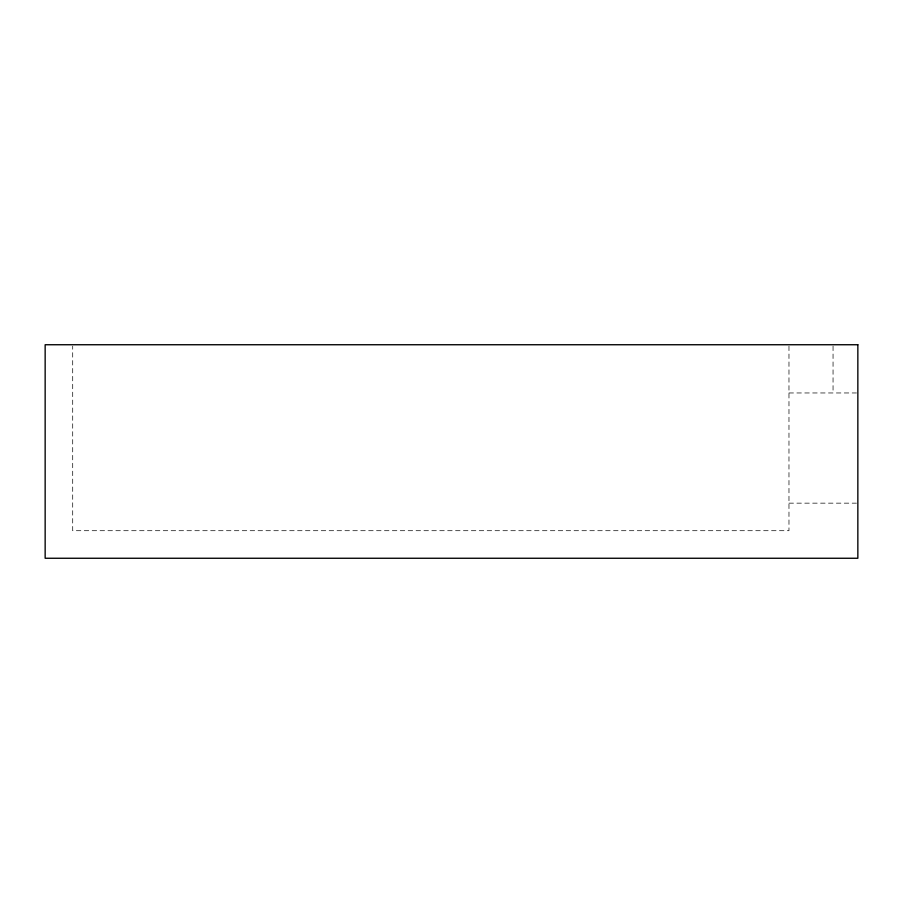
<?xml version="1.0" encoding="UTF-8"?>
<svg xmlns="http://www.w3.org/2000/svg" width="903" height="903" viewBox="0 0 903 903"><rect width="100%" height="100%" fill="white"/><g stroke="black" fill="none" stroke-linecap="round" stroke-linejoin="round"><path stroke-width="0.68" stroke-dasharray="4.51 3.39" d="M788.974 392.963L856.473 392.963M788.974 503.152L856.439 503.152M833.051 346.12L833.051 392.963M788.974 346.12L788.974 530.704L72.703 530.704L72.703 346.154"/><path stroke-width="1.35" d="M857.85 344.743L45.15 344.743L45.15 558.257L857.85 558.257L857.85 344.743"/></g></svg>
